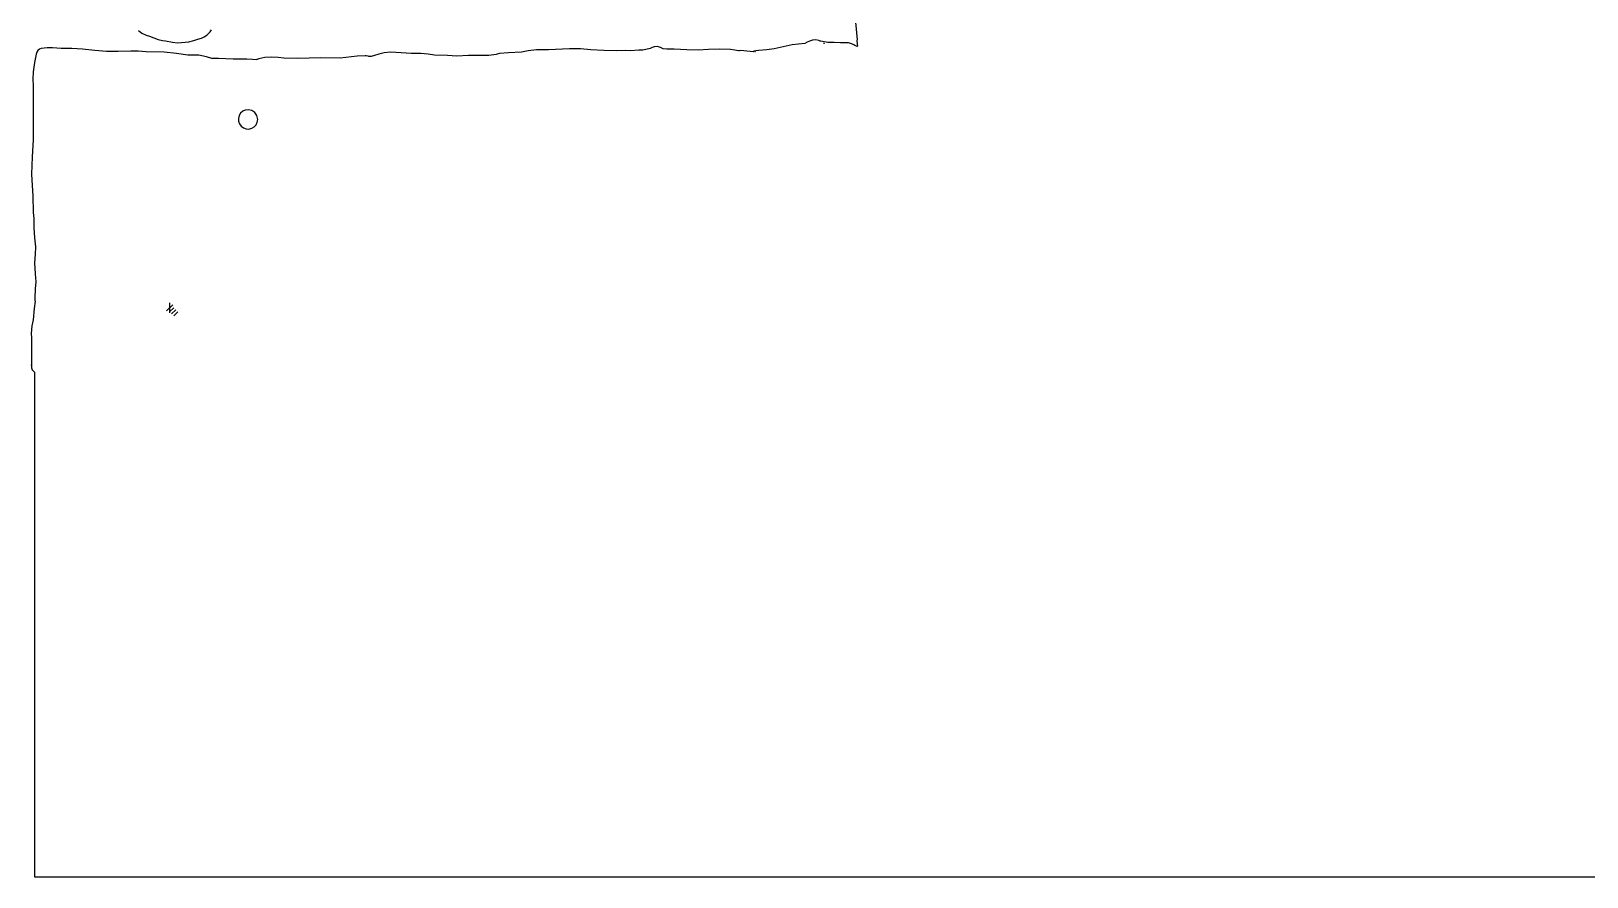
# Model space of a CAD drawing. Extents: x -40 to 800, y 150 to 800.
# Drawn here: x -35.8 to 366.1, y 150.1 to 368.4 of the extents above; entities that cross this region are included whole.
import ezdxf

# ---------------------------------------------------------------- set-up
doc = ezdxf.new("R2010")
doc.units = 0

msp = doc.modelspace()

# ---------------------------------------------------------------- linework, layer by layer
for p, q in [((177.158, 370.76), (177.608, 366.136)), ((-8.073475, 368.609125), (-7.14523, 367.889)), ((-7.14523, 367.889), (-6.050584, 367.350125)), ((-6.050584, 367.350125), (-5.2151, 367.076)), ((-5.2151, 367.076), (-2.98218, 366.227)), ((-2.98218, 366.227), (-1.867224, 366.00225)), ((-1.867224, 366.00225), (-1.02829, 365.92)), ((-1.02829, 365.92), (0.718378, 365.527)), ((4.94614, 365.659), (6.23479, 365.96725)), ((6.23479, 365.96725), (7.27831, 366.349)), ((7.27831, 366.349), (8.225936, 366.6225)), ((8.225936, 366.6225), (8.894053, 366.903625)), ((8.894053, 366.903625), (9.63161, 367.373)), ((9.63161, 367.373), (10.498964, 368.245)), ((10.498964, 368.245), (10.8429, 368.739)), ((165.537, 365.922), (164.686, 365.534)), ((166.07425, 366.104625), (165.537, 365.922)), ((166.889, 366.141), (166.07425, 366.104625)), ((167.71075, 365.978375), (166.889, 366.141)), ((168.063, 365.806), (167.71075, 365.978375)), ((168.207, 365.798), (168.063, 365.806)), ((170.019, 365.455), (168.207, 365.798)), ((177.608, 366.136), (177.5405, 365.97675)), ((177.5405, 365.97675), (177.581, 365.012)), ((-34.4846, 362.507), (-34.903512, 360.31675)), ((-34.320522, 363.003875), (-34.4846, 362.507)), ((-34.024425, 363.422), (-34.320522, 363.003875)), ((-33.620066, 363.736625), (-34.024425, 363.422)), ((-33.1312, 363.923), (-33.620066, 363.736625)), ((-31.633747, 364.116406), (-33.1312, 363.923)), ((-30.282375, 364.09925), (-31.633747, 364.116406)), ((-28.0142, 363.935), (-30.282375, 364.09925)), ((-25.281675, 363.915875), (-28.0142, 363.935)), ((-22.4725, 363.77), (-25.281675, 363.915875)), ((-19.3057, 363.42), (-22.4725, 363.77)), ((-16.3033, 363.142), (-19.3057, 363.42)), ((-13.273138, 363.161125), (-16.3033, 363.142)), ((-10.0314, 363.25), (-13.273138, 363.161125)), ((-8.121115, 363.212375), (-10.0314, 363.25)), ((-6.01253, 363.063), (-8.121115, 363.212375)), ((-1.40297, 362.983), (-6.01253, 363.063)), ((1.805592, 362.60425), (-1.40297, 362.983)), ((0.718378, 365.527), (2.00253, 365.434)), ((4.68915, 362.245), (1.805592, 362.60425)), ((2.00213, 365.432), (3.03927, 365.495)), ((2.00253, 365.434), (2.00213, 365.432)), ((3.03927, 365.495), (4.94614, 365.659)), ((5.967734, 362.24775), (4.68915, 362.245)), ((7.59284, 362.183), (5.967734, 362.24775)), ((9.526794, 361.750625), (7.59284, 362.183)), ((10.8743, 361.355), (9.526794, 361.750625)), ((26.1994, 361.721), (24.564225, 361.578875)), ((28.008225, 361.5735), (26.1994, 361.721)), ((48.4875, 361.954), (44.0495, 361.43)), ((50.5297, 362.062), (48.4875, 361.954)), ((50.790275, 362.0775), (50.5297, 362.062)), ((51.3147, 361.961), (50.790275, 362.0775)), ((51.4413, 361.892), (51.3147, 361.961)), ((52.0345, 361.905), (51.4413, 361.892)), ((52.930375, 362.086859), (52.0345, 361.905)), ((54.04795, 362.453125), (52.930375, 362.086859)), ((55.415575, 362.815828), (54.04795, 362.453125)), ((57.0616, 362.987), (55.415575, 362.815828)), ((59.850862, 362.8475), (57.0616, 362.987)), ((62.3972, 362.642), (59.850862, 362.8475)), ((63.5496, 362.645), (62.3972, 362.642)), ((64.8905, 362.642), (63.5496, 362.645)), ((66.7897, 362.449), (64.8905, 362.642)), ((68.465, 362.214), (66.7897, 362.449)), ((71.7589, 362.114), (68.465, 362.214)), ((74.1577, 361.958), (71.7589, 362.114)), ((77.1942, 362.142), (74.1577, 361.958)), ((79.964512, 362.101375), (77.1942, 362.142)), ((82.4238, 362.159), (79.964512, 362.101375)), ((84.3271, 362.397), (82.4238, 362.159)), ((84.6361, 362.506), (84.3271, 362.397)), ((85.1942, 362.607), (84.6361, 362.506)), ((87.5057, 362.823), (85.1942, 362.607)), ((90.9189, 363.006), (87.5057, 362.823)), ((92.64115, 363.306375), (90.9189, 363.006)), ((94.7693, 363.615), (92.64115, 363.306375)), ((97.8492, 363.62), (94.7693, 363.615)), ((103.268, 363.883), (97.8492, 363.62)), ((106.112625, 363.831125), (103.268, 363.883)), ((108.841, 363.612), (106.112625, 363.831125)), ((112.120375, 363.39775), (108.841, 363.612)), ((115.393, 363.356), (112.120375, 363.39775)), ((117.678, 363.434), (115.393, 363.356)), ((119.077, 363.329), (117.678, 363.434)), ((121.169, 363.459), (119.077, 363.329)), ((122.222, 363.491), (121.169, 363.459)), ((124.148, 363.959), (122.222, 363.491)), ((124.6135, 364.207125), (124.148, 363.959)), ((125.19425, 364.363578), (124.6135, 364.207125)), ((126.018, 364.408), (125.19425, 364.363578)), ((126.803, 364.1965), (126.018, 364.408)), ((127.444, 363.808), (126.803, 364.1965)), ((128.424, 363.743), (127.444, 363.808)), ((128.947, 363.773), (128.424, 363.743)), ((130.35, 363.751), (128.947, 363.773)), ((133.5565, 363.57175), (130.35, 363.751)), ((136.541, 363.487), (133.5565, 363.57175)), ((139.153875, 363.648625), (136.541, 363.487)), ((141.979, 363.751), (139.153875, 363.648625)), ((144.89, 363.697), (141.979, 363.751)), ((145.97375, 363.534625), (144.89, 363.697)), ((146.447, 363.4), (145.97375, 363.534625)), ((147.110875, 363.331), (146.447, 363.4)), ((147.484, 363.371), (147.009, 363.304)), ((147.009, 363.304), (147.110875, 363.331)), ((148.328, 363.354), (147.484, 363.371)), ((150.699, 363.091), (148.328, 363.354)), ((150.957, 363.207), (150.699, 363.091)), ((151.464, 363.309), (150.957, 363.207)), ((151.179, 363.119), (151.226, 363.148)), ((151.32, 363.141), (151.179, 363.119)), ((151.226, 363.148), (151.226, 363.147)), ((151.226, 363.147), (151.32, 363.141)), ((152.145, 363.397), (151.464, 363.309)), ((154.299, 363.59625), (152.145, 363.397)), ((156.18, 363.845), (154.299, 363.59625)), ((160.836, 364.859), (156.18, 363.845)), ((164.098, 365.232), (160.836, 364.859)), ((164.686, 365.534), (164.098, 365.232)), ((168.941, 365.371), (169.048, 365.287)), ((169.103, 365.228), (168.941, 365.371)), ((169.048, 365.287), (169.103, 365.228)), ((170.738, 365.438), (170.019, 365.455)), ((171.688, 365.436), (170.738, 365.438)), ((173.279, 365.389625), (171.688, 365.436)), ((174.522, 365.419), (173.279, 365.389625)), ((175.346375, 365.401875), (174.522, 365.419)), ((175.876, 365.237), (175.346375, 365.401875)), ((176.35, 365.043), (175.876, 365.237)), ((176.752, 364.857), (176.35, 365.043)), ((177.008, 364.693), (176.752, 364.857)), ((177.631, 364.438), (177.008, 364.693)), ((177.581, 365.012), (177.711, 364.544)), ((177.711, 364.544), (177.631, 364.438)), ((-35.2634, 357.924), (-35.316925, 355.98975)), ((-34.903512, 360.31675), (-35.2634, 357.924)), ((12.6194, 361.377), (10.8743, 361.355)), ((16.4155, 361.14), (12.6194, 361.377)), ((19.9791, 361.14), (16.4155, 361.14)), ((21.4494, 361.063), (19.9791, 361.14)), ((22.5154, 361.03), (21.4494, 361.063)), ((23.0756, 361.238), (22.49835, 361.067625)), ((22.49835, 361.067625), (22.5154, 361.03)), ((24.564225, 361.578875), (23.0756, 361.238)), ((29.4959, 361.402), (28.008225, 361.5735)), ((32.9954, 361.326), (29.4959, 361.402)), ((39.0984, 361.511), (32.9954, 361.326)), ((44.0495, 361.43), (39.0984, 361.511)), ((-35.316925, 355.98975), (-35.2716, 354.303)), ((-35.2716, 354.303), (-35.2716, 347.485)), ((-35.2716, 347.485), (-35.220575, 343.88775)), ((17.9567, 346.596), (17.777617, 345.876891)), ((17.777617, 345.876891), (17.814487, 345.151875)), ((18.33867, 347.231125), (17.9567, 346.596)), ((18.877512, 347.71775), (18.33867, 347.231125)), ((19.533373, 348.02925), (18.877512, 347.71775)), ((20.2664, 348.139), (19.533373, 348.02925)), ((21.223163, 347.948875), (20.2664, 348.139)), ((22.0342, 347.407), (21.223163, 347.948875)), ((22.5761, 346.596125), (22.0342, 347.407)), ((22.7664, 345.639), (22.5761, 346.596125)), ((22.656631, 344.906125), (22.7664, 345.639)), ((-35.220575, 343.88775), (-35.269, 340.388)), ((17.814487, 345.151875), (18.057964, 344.467922)), ((18.057964, 344.467922), (18.4987, 343.872)), ((18.4987, 343.872), (19.09467, 343.43125)), ((19.09467, 343.43125), (19.778738, 343.18775)), ((19.778738, 343.18775), (20.503886, 343.150875)), ((20.503886, 343.150875), (21.2231, 343.33)), ((21.2231, 343.33), (21.858356, 343.711875)), ((21.858356, 343.711875), (22.345075, 344.2505)), ((22.345075, 344.2505), (22.656631, 344.906125)), ((-35.269, 340.388), (-35.50085, 335.979125)), ((-35.50085, 335.979125), (-35.6514, 331.49)), ((-35.6514, 331.49), (-35.525863, 328.584375)), ((-35.525863, 328.584375), (-35.3584, 325.927)), ((-35.3584, 325.927), (-35.2105, 321.565)), ((-35.2105, 321.565), (-35.069, 320.048)), ((-35.0364, 319.058), (-35.0938, 317.656)), ((-35.0938, 317.656), (-34.8722, 315.058625)), ((-35.069, 320.048), (-35.0364, 319.058)), ((-34.8722, 315.058625), (-34.6545, 312.744)), ((-34.741213, 310.8425), (-34.8607, 308.593)), ((-34.6545, 312.744), (-34.741213, 310.8425)), ((-34.8607, 308.593), (-34.7119, 305.788)), ((-34.7119, 305.788), (-34.5093, 303.741)), ((-34.679862, 301.900125), (-34.8307, 299.601)), ((-34.5093, 303.741), (-34.679862, 301.900125)), ((-34.7139, 298.733), (-34.9672, 296.821)), ((-34.8307, 299.601), (-34.768138, 298.84675)), ((-34.768138, 298.84675), (-34.7139, 298.733)), ((-35.2695, 293.892), (-35.598725, 292.325)), ((-34.9672, 296.821), (-35.2695, 293.892)), ((-35.598725, 292.325), (-35.7682, 290.383)), ((-35.7682, 290.383), (-35.76, 290.253)), ((-35.76, 290.253), (-35.6804, 289.338)), ((-35.6804, 289.338), (-35.6804, 288.447)), ((-35.6804, 288.447), (-35.7093, 287.392)), ((-35.7093, 287.392), (-35.6489, 284.085)), ((-35.6277, 282.239), (-35.685, 281.787)), ((-35.685, 281.787), (-35.6463, 281.465)), ((-35.6451, 282.581), (-35.670825, 282.142625)), ((-35.670825, 282.142625), (-35.6277, 282.239)), ((-35.6489, 284.085), (-35.6451, 282.581)), ((-35.6463, 281.465), (-35.47, 280.993)), ((-35.47, 280.993), (-35.0076, 280.45)), ((-35.0076, 280.45), (-34.8892, 280.394)), ((-34.8892, 280.394), (-34.8892, 150.113)), ((-34.8892, 150.113), (714.273, 150.113))]:
    msp.add_line(p, q)
at = {"layer": 'Layer 1'}
for p, q in [((0.793749, 297.794), (-0.793749, 296.206)), ((0, 298.323), (0, 295.677)), ((1.05833, 297), (0, 295.94167)), ((1.5875, 296.471), (0.52917, 295.41267)), ((2.11666, 295.942), (1.05833, 294.88367))]:
    msp.add_line(p, q, dxfattribs=at)

doc.saveas('drawing.dxf')
